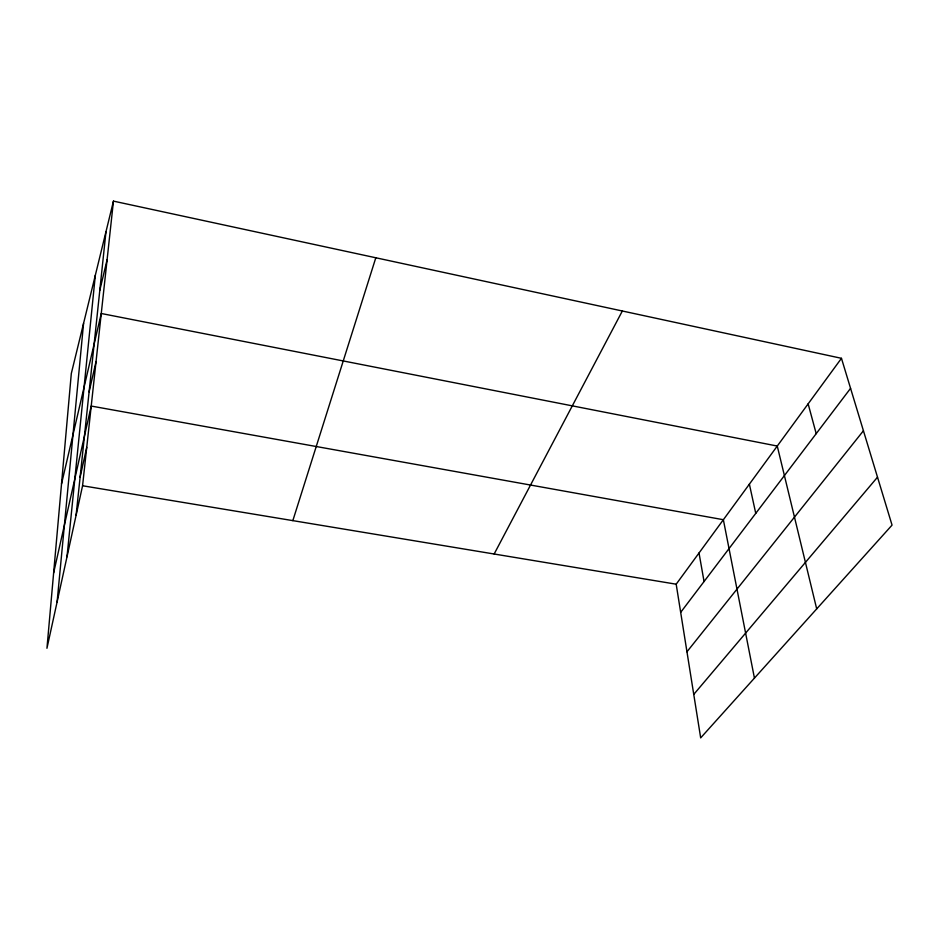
<?xml version="1.0" encoding="UTF-8"?>
<svg xmlns="http://www.w3.org/2000/svg" width="939" height="939" viewBox="0 0 939 939"><rect width="100%" height="100%" fill="white"/><g stroke="black" fill="none" stroke-linecap="round" stroke-linejoin="round"><path stroke-width="1.41" d="M57.103 601.958L83.571 323.321M66.998 556.804L95.332 275.244M76.094 515.288L105.978 231.71M113.455 201.122L71.317 373.476L46.95 648.286L82.573 485.756L113.455 201.122L841.461 358.311L892.05 525.124L700.682 737.878L676.186 584.199L841.461 358.311M80.108 477.188L86.74 447.34M53.629 572.919L91.212 406.059L723.359 519.713L754.44 678.111M89.088 391.927L96.048 361.574M61.528 483.867L101.259 313.497L777.257 446.048L816.695 608.895M99.792 290.362L107.093 259.739M292.839 520.629L375.811 257.767M494.149 554.01L622.346 310.997M680.669 612.369L850.57 388.335M686.961 651.783L863.434 430.755M693.757 694.414L877.507 477.176M82.573 485.756L676.186 584.199M808.139 403.852L816.202 433.654M749.381 484.148L755.754 513.375M699.015 552.989L704.062 581.534"/></g></svg>
